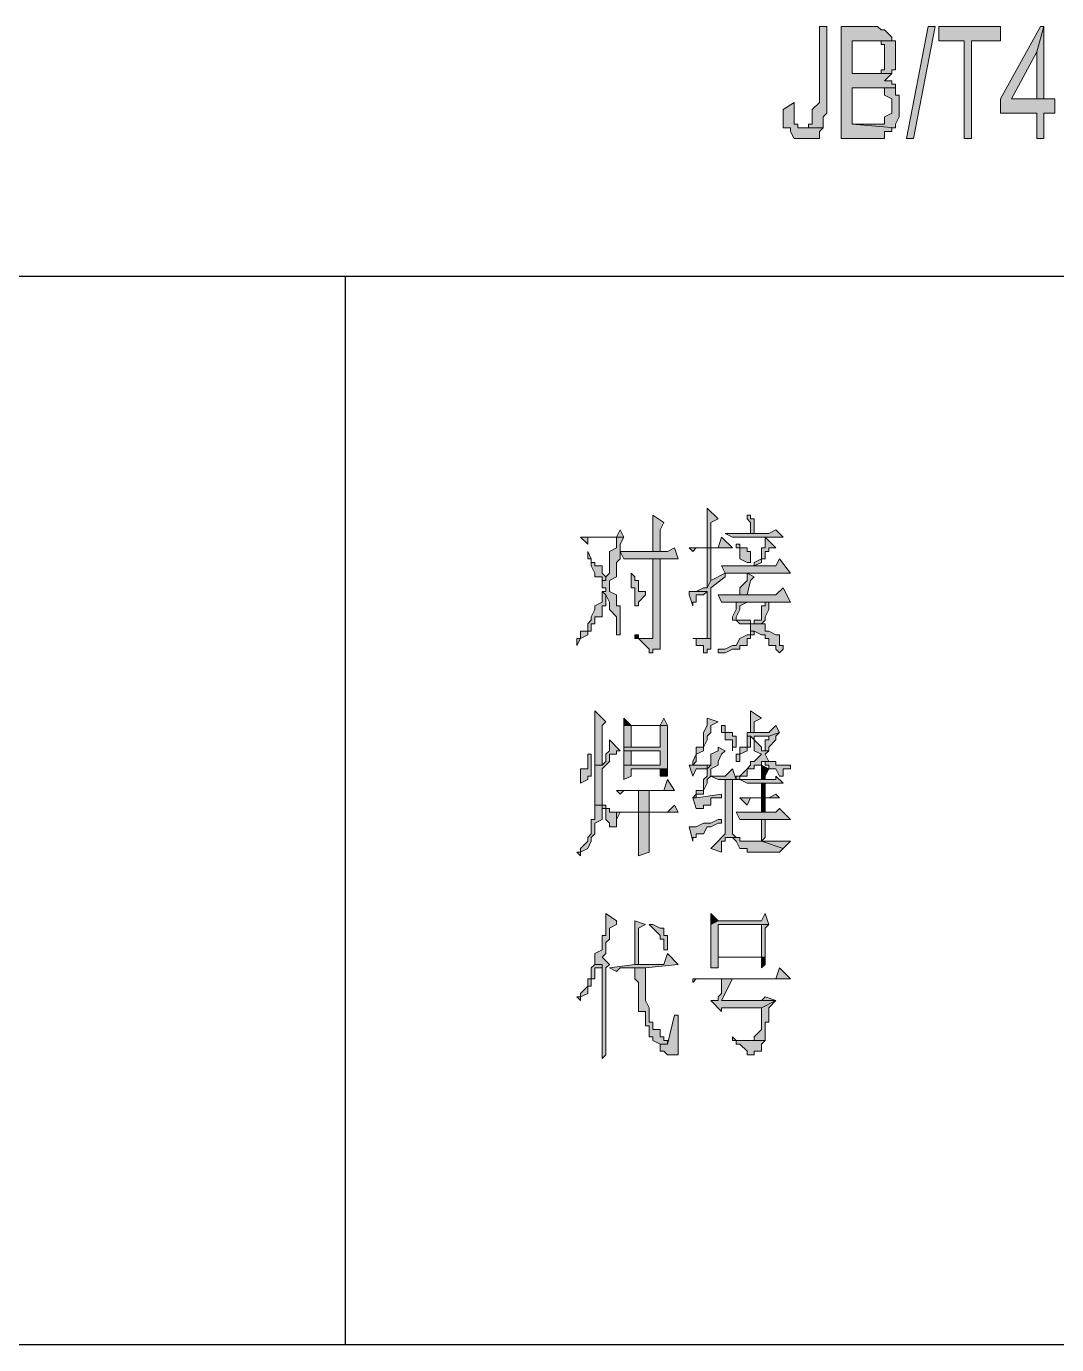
# Model space of a CAD drawing. Header units: millimetres. Extents: x 20 to 821, y 1 to 1134.
# Drawn here: x 671.9 to 723.1, y 918.5 to 984 of the extents above; entities that cross this region are included whole.
import ezdxf

# ---------------------------------------------------------------- set-up
doc = ezdxf.new("R2010")
doc.units = ezdxf.units.MM
doc.layers.add('1', color=7, linetype='Continuous')

msp = doc.modelspace()

# ---------------------------------------------------------------- hatches: boundary and pattern name
h = msp.add_hatch(color=0)
h.dxf.hatch_style = 2
h.paths.add_polyline_path([(711.72, 984.021732), (711.36, 984.021732), (711.36, 980.241732), (711, 979.881732), (711, 979.161732), (710.82, 979.161732), (710.82, 978.981732), (710.64, 978.981732), (711.54, 978.981732), (711.54, 979.161732), (711.54, 979.521732), (711.72, 979.701732)])
h = msp.add_hatch(color=0)
h.dxf.hatch_style = 2
h.paths.add_polyline_path([(713.88, 984.021732), (712.44, 984.021732), (712.44, 978.441732), (714.6, 978.441732), (714.6, 978.801732), (714.96, 978.801732), (714.96, 978.981732), (715.14, 978.981732), (712.98, 979.161732), (712.98, 980.961732), (713.88, 980.961732), (715.14, 980.961732), (715.14, 981.141732), (714.96, 981.141732), (714.96, 981.321732), (714.6, 981.321732), (714.96, 981.681732), (712.98, 981.681732), (712.98, 983.301732), (715.14, 983.301732), (714.96, 983.301732), (714.96, 983.481732), (714.6, 983.841732), (714.42, 983.841732), (714.24, 984.021732)])
h = msp.add_hatch(color=0)
h.dxf.hatch_style = 2
h.paths.add_polyline_path([(715.68, 978.441732), (716.76, 984.021732), (717.12, 984.021732), (716.04, 978.441732)])
h = msp.add_hatch(color=0)
h.dxf.hatch_style = 2
h.paths.add_polyline_path([(720.36, 984.021732), (717.3, 984.021732), (717.3, 983.301732), (718.56, 983.301732), (718.56, 978.441732), (718.92, 978.441732), (718.92, 983.301732), (720.36, 983.301732)])
h = msp.add_hatch(color=0)
h.dxf.hatch_style = 2
h.paths.add_polyline_path([(722.52, 984.021732), (722.34, 984.021732), (720.36, 980.421732), (720.36, 979.701732), (722.16, 979.701732), (722.16, 978.441732), (722.52, 978.441732), (722.52, 979.701732), (723.06, 979.701732), (723.06, 980.421732), (722.52, 980.421732), (720.9, 980.421732), (722.16, 982.761732)])
h = msp.add_hatch(color=0)
h.dxf.hatch_style = 2
h.paths.add_polyline_path([(722.52, 984.021732), (722.16, 982.761732), (722.16, 980.421732), (720.9, 980.421732), (722.52, 980.421732)])
h = msp.add_hatch(color=0)
h.dxf.hatch_style = 2
h.paths.add_polyline_path([(715.14, 983.301732), (713.7, 983.301732), (713.88, 983.301732), (714.42, 983.301732), (714.42, 983.121732), (714.6, 983.121732), (714.6, 982.761732), (714.6, 981.861732), (714.42, 981.861732), (714.42, 981.681732), (714.24, 981.681732), (713.88, 981.681732), (712.98, 981.681732), (714.96, 981.681732), (714.96, 981.861732), (715.14, 981.861732)])
h = msp.add_hatch(color=0)
h.dxf.hatch_style = 2
h.paths.add_polyline_path([(715.14, 980.961732), (713.88, 980.961732), (714.24, 980.961732), (714.6, 980.961732), (714.6, 980.601732), (714.96, 980.421732), (714.96, 979.701732), (714.6, 979.521732), (714.6, 979.161732), (714.42, 979.161732), (714.24, 979.161732), (712.98, 979.161732), (715.14, 978.981732), (715.14, 979.161732), (715.32, 979.521732), (715.32, 980.601732), (715.14, 980.601732)])
h = msp.add_hatch(color=0)
h.dxf.hatch_style = 2
h.paths.add_polyline_path([(710.1, 980.241732), (709.56, 979.881732), (709.56, 978.981732), (709.92, 978.981732), (709.92, 978.801732), (710.1, 978.441732), (711.36, 978.441732), (711.36, 978.801732), (711.54, 978.981732), (710.28, 978.981732), (710.28, 979.161732), (710.1, 979.161732), (710.1, 979.521732)])
h = msp.add_hatch(color=0)
h.dxf.hatch_style = 2
h.paths.add_polyline_path([(705.78, 960.081732), (705.78, 958.101732), (705.96, 958.101732), (705.96, 959.361732), (706.32, 959.541732)])
h = msp.add_hatch(color=0)
h.dxf.hatch_style = 2
h.paths.add_polyline_path([(703.08, 959.721732), (703.08, 957.921732), (703.44, 957.921732), (703.44, 959.001732), (703.62, 959.361732)])
h = msp.add_hatch(color=0)
h.dxf.hatch_style = 2
h.paths.add_polyline_path([(707.76, 959.721732), (707.76, 959.541732), (707.94, 959.361732), (707.94, 958.821732), (708.12, 958.821732), (708.12, 959.541732), (707.94, 959.541732), (707.94, 959.721732)])
h = msp.add_hatch(color=0)
h.dxf.hatch_style = 2
h.paths.add_polyline_path([(701.46, 959.001732), (701.28, 958.641732), (699.48, 958.641732), (699.84, 958.281732), (699.84, 958.641732), (700.02, 958.641732), (701.64, 958.641732)])
h = msp.add_hatch(color=0)
h.dxf.hatch_style = 2
h.paths.add_polyline_path([(701.64, 958.641732), (701.28, 958.641732), (701.28, 958.281732), (701.28, 958.101732), (700.92, 957.921732), (700.92, 956.841732), (700.74, 956.661732), (700.74, 956.481732), (700.56, 956.481732), (700.56, 956.121732), (700.74, 956.121732), (700.74, 955.941732), (700.56, 955.941732), (700.74, 955.761732), (700.92, 955.401732), (700.92, 955.041732), (701.28, 954.681732), (701.28, 953.781732), (701.46, 953.781732), (701.46, 955.221732), (701.28, 955.221732), (701.28, 955.761732), (700.92, 955.941732), (700.92, 956.481732), (701.28, 956.661732), (701.28, 957.381732), (701.46, 957.561732), (701.46, 958.281732)])
h = msp.add_hatch(color=0)
h.dxf.hatch_style = 2
h.paths.add_polyline_path([(706.5, 958.641732), (706.32, 958.101732), (704.88, 958.101732), (705.06, 957.921732), (705.24, 958.101732), (707.04, 958.101732)])
h = msp.add_hatch(color=0)
h.dxf.hatch_style = 2
h.paths.add_polyline_path([(709.2, 959.001732), (708.84, 958.821732), (706.68, 958.821732), (707.04, 958.641732), (709.56, 958.641732)])
h = msp.add_hatch(color=0)
h.dxf.hatch_style = 2
h.paths.add_polyline_path([(708.66, 958.641732), (708.66, 958.101732), (708.48, 958.101732), (708.48, 957.561732), (708.12, 957.381732), (708.12, 957.201732), (708.48, 957.381732), (708.48, 957.561732), (708.66, 957.561732), (708.66, 957.921732), (708.84, 957.921732), (708.84, 958.101732), (709.2, 958.101732)])
h = msp.add_hatch(color=0)
h.dxf.hatch_style = 2
h.paths.add_polyline_path([(699.84, 957.921732), (699.84, 957.561732), (700.02, 957.561732), (700.02, 957.201732), (700.2, 956.841732), (700.2, 956.661732), (700.56, 956.661732), (700.56, 956.481732), (700.74, 956.481732), (700.74, 956.661732), (700.56, 956.841732), (700.56, 957.201732), (700.2, 957.201732), (700.2, 957.381732), (700.02, 957.381732), (700.02, 957.561732)])
h = msp.add_hatch(color=0)
h.dxf.hatch_style = 2
h.paths.add_polyline_path([(704.16, 958.101732), (703.8, 957.921732), (701.46, 957.921732), (701.64, 957.561732), (704.34, 957.561732)])
h = msp.add_hatch(color=0)
h.dxf.hatch_style = 2
h.paths.add_polyline_path([(705.96, 958.101732), (705.78, 958.101732), (705.78, 956.121732), (705.96, 956.481732)])
h = msp.add_hatch(color=0)
h.dxf.hatch_style = 2
h.paths.add_polyline_path([(707.22, 958.281732), (707.22, 958.101732), (707.4, 958.101732), (707.4, 957.561732), (707.76, 957.381732), (707.94, 957.381732), (707.94, 957.561732), (707.94, 957.921732), (707.76, 957.921732), (707.76, 958.101732), (707.4, 958.101732), (707.4, 958.281732)])
h = msp.add_hatch(color=0)
h.dxf.hatch_style = 2
h.paths.add_polyline_path([(703.44, 957.561732), (703.08, 957.561732), (703.08, 953.781732), (703.08, 953.601732), (702.9, 953.601732), (702.18, 953.601732), (702.36, 953.601732), (702.72, 953.241732), (702.9, 953.061732), (702.9, 952.881732), (703.08, 952.881732), (703.08, 953.061732), (703.44, 953.061732)])
h = msp.add_hatch(color=0)
h.dxf.hatch_style = 2
h.paths.add_polyline_path([(709.38, 957.561732), (709.2, 957.201732), (706.5, 957.201732), (706.68, 956.841732), (709.92, 956.841732)])
h = msp.add_hatch(color=0)
h.dxf.hatch_style = 2
h.paths.add_polyline_path([(702, 956.841732), (702, 956.121732), (702.18, 956.121732), (702.18, 955.221732), (702.36, 955.221732), (702.36, 955.401732), (702.72, 955.761732), (702.72, 955.941732), (702.36, 955.941732), (702.36, 956.481732), (702.18, 956.481732), (702.18, 956.661732)])
h = msp.add_hatch(color=0)
h.dxf.hatch_style = 2
h.paths.add_polyline_path([(706.68, 956.841732), (705.96, 956.481732), (705.78, 956.121732), (705.6, 956.121732), (705.24, 955.941732), (705.78, 955.941732), (705.78, 953.781732), (705.78, 953.601732), (705.96, 953.601732), (705.96, 956.121732), (706.68, 956.661732)])
h = msp.add_hatch(color=0)
h.dxf.hatch_style = 2
h.paths.add_polyline_path([(707.76, 956.841732), (707.76, 956.481732), (707.4, 956.121732), (707.4, 955.761732), (707.76, 955.761732), (707.94, 956.481732), (708.12, 956.661732)])
h = msp.add_hatch(color=0)
h.dxf.hatch_style = 2
h.paths.add_polyline_path([(700.56, 955.941732), (700.56, 955.401732), (700.2, 955.221732), (700.2, 955.041732), (700.02, 954.681732), (700.02, 954.501732), (699.84, 954.321732), (699.84, 953.961732), (699.48, 953.961732), (699.48, 953.601732), (699.3, 953.601732), (699.3, 953.241732), (699.48, 953.601732), (699.84, 953.781732), (699.84, 953.961732), (700.02, 953.961732), (700.02, 954.321732), (700.2, 954.321732), (700.2, 954.501732), (700.2, 954.681732), (700.56, 954.681732), (700.56, 955.221732), (700.74, 955.221732), (700.74, 955.761732)])
h = msp.add_hatch(color=0)
h.dxf.hatch_style = 2
h.paths.add_polyline_path([(705.24, 955.941732), (704.88, 955.941732), (704.88, 955.761732), (705.06, 955.221732), (705.06, 955.401732), (705.24, 955.401732), (705.24, 955.761732), (705.6, 955.761732), (705.78, 955.941732)])
h = msp.add_hatch(color=0)
h.dxf.hatch_style = 2
h.paths.add_polyline_path([(709.56, 956.121732), (709.2, 955.761732), (706.32, 955.761732), (706.5, 955.401732), (709.92, 955.401732)])
h = msp.add_hatch(color=0)
h.dxf.hatch_style = 2
h.paths.add_polyline_path([(707.4, 955.401732), (707.22, 955.401732), (707.22, 955.221732), (707.22, 955.041732), (707.04, 954.681732), (707.04, 954.501732), (707.22, 954.501732), (707.4, 954.321732), (707.94, 954.321732), (707.94, 953.961732), (708.12, 953.961732), (708.48, 953.781732), (708.66, 953.781732), (708.66, 953.601732), (708.84, 953.601732), (708.84, 953.241732), (709.2, 953.241732), (709.2, 953.061732), (709.38, 952.881732), (709.56, 953.061732), (709.56, 953.241732), (709.38, 953.241732), (709.38, 953.781732), (709.2, 953.781732), (708.84, 953.961732), (708.66, 953.961732), (708.66, 954.321732), (707.94, 954.321732), (707.94, 954.501732), (707.22, 954.501732), (707.22, 954.681732), (707.4, 955.041732), (707.4, 955.221732), (707.76, 955.401732), (708.66, 955.401732)])
h = msp.add_hatch(color=0)
h.dxf.hatch_style = 2
h.paths.add_polyline_path([(708.84, 955.401732), (707.4, 955.401732), (708.66, 955.401732), (708.66, 955.221732), (708.48, 955.221732), (708.48, 954.501732), (708.12, 954.501732), (708.12, 954.321732), (708.48, 954.321732), (708.66, 954.501732), (708.66, 954.681732), (708.84, 955.041732)])
h = msp.add_hatch(color=0)
h.dxf.hatch_style = 2
h.paths.add_polyline_path([(702.18, 953.781732), (702.18, 953.601732), (702.9, 953.601732), (702.36, 953.601732), (702.36, 953.781732)])
h = msp.add_hatch(color=0)
h.dxf.hatch_style = 2
h.paths.add_polyline_path([(705.06, 953.601732), (705.24, 953.601732), (705.24, 953.241732), (705.6, 953.241732), (705.6, 953.061732), (705.6, 952.881732), (705.78, 952.881732), (705.78, 953.061732), (705.96, 953.061732), (705.96, 953.601732), (705.78, 953.601732)])
h = msp.add_hatch(color=0)
h.dxf.hatch_style = 2
h.paths.add_polyline_path([(707.94, 953.961732), (707.94, 953.781732), (707.76, 953.781732), (707.4, 953.601732), (707.22, 953.241732), (707.04, 953.241732), (706.68, 953.061732), (706.32, 953.061732), (706.32, 952.881732), (706.68, 952.881732), (707.04, 953.061732), (707.4, 953.061732), (707.4, 953.241732), (707.76, 953.241732), (707.76, 953.601732), (707.94, 953.601732), (707.94, 953.781732), (708.12, 953.781732), (708.12, 953.961732)])
h = msp.add_hatch(color=0)
h.dxf.hatch_style = 2
h.paths.add_polyline_path([(700.2, 950.001732), (700.2, 947.301732), (700.56, 947.301732), (700.56, 949.281732), (700.74, 949.461732)])
h = msp.add_hatch(color=0)
h.dxf.hatch_style = 2
h.paths.add_polyline_path([(701.64, 949.641732), (701.64, 949.281732), (702, 949.281732)])
h = msp.add_hatch(color=0)
h.dxf.hatch_style = 2
h.paths.add_polyline_path([(703.62, 949.641732), (703.44, 949.281732), (701.64, 949.281732), (701.64, 948.921732), (701.64, 948.201732), (702, 948.201732), (702, 949.281732), (703.44, 949.281732), (703.8, 949.281732)])
h = msp.add_hatch(color=0)
h.dxf.hatch_style = 2
h.paths.add_polyline_path([(705.78, 949.641732), (705.78, 949.281732), (705.6, 948.921732), (705.6, 948.201732), (705.24, 948.201732), (705.24, 947.841732), (705.06, 947.481732), (705.06, 947.301732), (704.88, 947.301732), (705.06, 947.301732), (705.24, 947.481732), (705.24, 947.841732), (705.6, 948.021732), (705.6, 948.201732), (705.78, 948.561732), (705.78, 948.741732), (705.96, 948.921732), (705.96, 949.281732), (706.32, 949.461732)])
h = msp.add_hatch(color=0)
h.dxf.hatch_style = 2
h.paths.add_polyline_path([(707.94, 950.001732), (707.94, 948.921732), (707.76, 948.921732), (708.12, 948.921732), (708.12, 949.461732), (708.48, 949.641732)])
h = msp.add_hatch(color=0)
h.dxf.hatch_style = 2
h.paths.add_polyline_path([(703.8, 949.281732), (703.44, 949.281732), (703.44, 948.201732), (701.64, 948.201732), (701.64, 948.021732), (703.44, 948.021732), (703.44, 947.301732), (701.64, 947.301732), (701.64, 947.121732), (701.64, 946.581732), (702, 946.761732), (702, 947.121732), (703.44, 947.121732), (703.8, 947.121732), (703.8, 947.301732), (703.8, 948.741732), (703.8, 948.921732)])
h = msp.add_hatch(color=0)
h.dxf.hatch_style = 2
h.paths.add_polyline_path([(706.5, 949.281732), (706.5, 948.921732), (706.68, 948.921732), (706.68, 948.561732), (707.04, 948.561732), (707.04, 948.021732), (707.04, 948.201732), (707.22, 948.201732), (707.22, 948.561732), (707.22, 948.741732), (707.04, 948.741732), (707.04, 948.921732), (706.68, 948.921732), (706.68, 949.281732)])
h = msp.add_hatch(color=0)
h.dxf.hatch_style = 2
h.paths.add_polyline_path([(709.2, 949.281732), (708.84, 948.921732), (707.76, 948.921732), (707.76, 948.741732), (707.94, 948.741732), (708.12, 948.561732), (708.12, 948.021732), (708.48, 947.841732), (708.12, 947.481732), (707.94, 947.481732), (707.94, 947.301732), (707.76, 947.121732), (707.4, 946.761732), (707.22, 946.761732), (707.22, 946.581732), (707.4, 946.581732), (707.4, 946.761732), (707.76, 946.761732), (707.76, 947.121732), (708.12, 947.121732), (708.12, 947.301732), (708.48, 947.301732), (708.48, 947.481732), (708.84, 947.481732), (708.66, 947.841732), (708.84, 948.021732), (708.48, 948.021732), (708.48, 948.201732), (708.12, 948.561732), (708.12, 948.741732), (708.84, 948.741732), (709.38, 948.921732)])
h = msp.add_hatch(color=0)
h.dxf.hatch_style = 2
h.paths.add_polyline_path([(707.76, 948.741732), (707.76, 948.201732), (707.4, 948.201732), (707.4, 947.841732), (707.22, 947.841732), (707.22, 947.481732), (707.4, 947.481732), (707.4, 947.841732), (707.76, 948.021732), (707.76, 948.201732), (707.94, 948.201732), (707.94, 948.741732)])
h = msp.add_hatch(color=0)
h.dxf.hatch_style = 2
h.paths.add_polyline_path([(709.38, 948.921732), (708.84, 948.741732), (708.84, 948.561732), (708.66, 948.561732), (708.66, 948.021732), (708.48, 948.021732), (708.84, 948.021732), (708.84, 948.201732), (709.2, 948.561732), (709.2, 948.741732)])
h = msp.add_hatch(color=0)
h.dxf.hatch_style = 2
h.paths.add_polyline_path([(700.92, 948.561732), (700.92, 948.021732), (700.74, 947.841732), (700.74, 947.481732), (700.56, 947.301732), (700.2, 947.301732), (700.2, 947.121732), (700.2, 945.321732), (700.56, 945.321732), (700.56, 945.141732), (700.74, 945.141732), (700.74, 944.961732), (700.74, 944.601732), (700.92, 944.421732), (700.92, 944.241732), (701.28, 944.241732), (701.28, 944.961732), (700.92, 944.961732), (700.92, 945.141732), (700.74, 945.141732), (700.74, 945.321732), (700.56, 945.321732), (700.56, 947.121732), (700.74, 947.301732), (700.92, 947.481732), (700.92, 947.841732), (701.28, 947.841732), (701.28, 948.021732), (701.46, 948.021732)])
h = msp.add_hatch(color=0)
h.dxf.hatch_style = 2
h.paths.add_polyline_path([(706.32, 948.201732), (706.32, 948.021732), (705.96, 947.841732), (705.96, 947.301732), (705.06, 947.301732), (705.96, 947.301732), (705.78, 947.121732), (705.78, 946.761732), (705.6, 946.581732), (705.6, 946.041732), (705.24, 946.041732), (705.24, 945.861732), (705.06, 945.681732), (705.24, 945.681732), (705.24, 945.861732), (705.6, 945.861732), (705.6, 946.041732), (705.78, 946.401732), (705.78, 946.581732), (705.96, 946.761732), (705.96, 947.121732), (706.32, 947.301732), (706.32, 947.481732), (706.5, 947.841732), (706.68, 948.021732)])
h = msp.add_hatch(color=0)
h.dxf.hatch_style = 2
h.paths.add_polyline_path([(700.02, 947.841732), (699.84, 947.841732), (699.84, 947.481732), (699.84, 947.121732), (699.48, 947.121732), (699.48, 946.401732), (699.84, 946.581732), (699.84, 946.761732), (700.02, 946.761732)])
h = msp.add_hatch(color=0)
h.dxf.hatch_style = 2
h.paths.add_polyline_path([(701.64, 948.021732), (701.64, 947.301732), (702, 947.301732), (702, 948.021732), (703.44, 948.021732)])
h = msp.add_hatch(color=0)
h.dxf.hatch_style = 2
h.paths.add_polyline_path([(708.84, 947.481732), (708.48, 947.481732), (708.66, 947.481732), (708.66, 947.301732), (708.84, 947.301732), (708.84, 947.121732), (709.2, 947.121732), (709.38, 946.761732), (709.56, 946.761732), (709.56, 947.121732), (709.92, 947.121732), (709.92, 947.301732), (709.2, 947.301732), (709.2, 947.481732)])
h = msp.add_hatch(color=0)
h.dxf.hatch_style = 2
h.paths.add_polyline_path([(703.8, 947.121732), (703.44, 947.121732), (703.44, 946.761732), (703.8, 946.761732)])
h = msp.add_hatch(color=0)
h.dxf.hatch_style = 2
h.paths.add_polyline_path([(704.88, 947.301732), (705.06, 946.761732), (705.24, 947.121732), (705.78, 947.121732), (705.78, 947.301732), (705.96, 947.301732), (705.06, 947.301732)])
h = msp.add_hatch(color=0)
h.dxf.hatch_style = 2
h.paths.add_polyline_path([(707.04, 947.121732), (706.68, 946.761732), (705.96, 946.761732), (706.32, 946.581732), (707.22, 946.581732)])
h = msp.add_hatch(color=0)
h.dxf.hatch_style = 2
h.paths.add_polyline_path([(708.48, 947.301732), (708.48, 946.581732), (708.66, 946.581732), (708.66, 946.761732), (708.84, 947.121732)])
h = msp.add_hatch(color=0)
h.dxf.hatch_style = 2
h.paths.add_polyline_path([(703.8, 946.581732), (703.62, 946.041732), (701.28, 946.041732), (701.46, 945.861732), (701.64, 946.041732), (704.16, 946.041732)])
h = msp.add_hatch(color=0)
h.dxf.hatch_style = 2
h.paths.add_polyline_path([(707.22, 946.581732), (706.68, 946.581732), (706.68, 943.881732), (706.5, 943.701732), (706.32, 943.521732), (705.96, 943.161732), (706.5, 942.981732), (706.5, 943.521732), (706.68, 943.521732), (706.68, 943.701732), (707.04, 943.701732), (707.22, 943.701732), (707.04, 943.881732), (707.04, 946.581732)])
h = msp.add_hatch(color=0)
h.dxf.hatch_style = 2
h.paths.add_polyline_path([(709.2, 946.761732), (709.2, 946.581732), (708.66, 946.581732), (707.4, 946.581732), (707.76, 946.401732), (709.56, 946.401732)])
h = msp.add_hatch(color=0)
h.dxf.hatch_style = 2
h.paths.add_polyline_path([(708.48, 945.681732), (708.66, 945.681732), (708.66, 946.401732), (708.48, 946.401732)])
h = msp.add_hatch(color=0)
h.dxf.hatch_style = 2
h.paths.add_polyline_path([(702.36, 944.961732), (702.9, 944.961732), (702.9, 946.041732), (702.36, 946.041732)])
h = msp.add_hatch(color=0)
h.dxf.hatch_style = 2
h.paths.add_polyline_path([(706.5, 945.861732), (705.24, 945.681732), (705.06, 945.681732), (705.24, 945.141732), (705.6, 945.141732), (705.6, 945.321732), (705.96, 945.321732), (705.96, 945.681732), (706.5, 945.681732)])
h = msp.add_hatch(color=0)
h.dxf.hatch_style = 2
h.paths.add_polyline_path([(709.2, 945.861732), (708.84, 945.681732), (707.4, 945.681732), (707.76, 945.321732), (707.94, 945.681732), (709.38, 945.681732)])
h = msp.add_hatch(color=0)
h.dxf.hatch_style = 2
h.paths.add_polyline_path([(708.48, 944.961732), (708.66, 944.961732), (708.66, 945.681732), (708.48, 945.681732)])
h = msp.add_hatch(color=0)
h.dxf.hatch_style = 2
h.paths.add_polyline_path([(700.2, 945.321732), (700.2, 944.601732), (700.02, 944.601732), (700.02, 943.881732), (699.84, 943.701732), (699.84, 943.521732), (699.48, 943.161732), (699.48, 942.981732), (699.3, 942.981732), (699.48, 942.801732), (699.48, 942.981732), (699.84, 943.161732), (700.02, 943.521732), (700.02, 943.701732), (700.2, 943.881732), (700.2, 944.421732), (700.56, 944.601732), (700.56, 945.321732)])
h = msp.add_hatch(color=0)
h.dxf.hatch_style = 2
h.paths.add_polyline_path([(704.16, 945.321732), (703.8, 944.961732), (701.28, 944.961732), (701.28, 944.601732), (701.46, 944.961732), (704.34, 944.961732)])
h = msp.add_hatch(color=0)
h.dxf.hatch_style = 2
h.paths.add_polyline_path([(702.9, 944.961732), (702.36, 944.961732), (702.36, 944.601732), (702.36, 942.801732), (702.9, 942.981732)])
h = msp.add_hatch(color=0)
h.dxf.hatch_style = 2
h.paths.add_polyline_path([(709.38, 945.141732), (709.2, 944.961732), (707.22, 944.961732), (707.4, 944.601732), (709.92, 944.601732)])
h = msp.add_hatch(color=0)
h.dxf.hatch_style = 2
h.paths.add_polyline_path([(706.5, 944.601732), (706.32, 944.601732), (705.96, 944.421732), (705.6, 944.421732), (705.24, 944.241732), (704.88, 944.241732), (705.06, 943.521732), (705.06, 943.701732), (705.24, 943.701732), (705.24, 943.881732), (705.6, 943.881732), (705.78, 944.241732), (705.96, 944.241732), (706.32, 944.421732), (706.5, 944.421732)])
h = msp.add_hatch(color=0)
h.dxf.hatch_style = 2
h.paths.add_polyline_path([(708.66, 944.601732), (708.48, 944.601732), (708.48, 944.421732), (708.48, 943.521732), (708.66, 943.701732)])
h = msp.add_hatch(color=0)
h.dxf.hatch_style = 2
h.paths.add_polyline_path([(707.22, 943.701732), (707.04, 943.701732), (707.22, 943.521732), (707.4, 943.161732), (707.76, 943.161732), (707.76, 942.981732), (709.38, 942.981732), (709.56, 943.161732), (708.48, 943.521732), (707.4, 943.521732), (707.4, 943.701732)])
h = msp.add_hatch(color=0)
h.dxf.hatch_style = 2
h.paths.add_polyline_path([(709.92, 943.521732), (708.48, 943.521732), (709.56, 943.161732)])
h = msp.add_hatch(color=0)
h.dxf.hatch_style = 2
h.paths.add_polyline_path([(700.74, 939.921732), (700.74, 938.841732), (700.56, 938.841732), (700.56, 938.121732), (700.2, 937.941732), (700.2, 937.401732), (700.56, 937.401732), (700.56, 932.721732), (700.74, 932.901732), (700.74, 937.221732), (700.92, 937.401732), (700.56, 937.761732), (700.74, 937.941732), (700.74, 938.481732), (700.92, 938.661732), (700.92, 939.201732), (701.28, 939.381732), (701.28, 939.561732)])
h = msp.add_hatch(color=0)
h.dxf.hatch_style = 2
h.paths.add_polyline_path([(702.18, 939.561732), (702.18, 937.401732), (702.36, 937.401732), (702.36, 938.661732), (702.36, 938.841732), (702.36, 939.201732), (702.72, 939.381732)])
h = msp.add_hatch(color=0)
h.dxf.hatch_style = 2
h.paths.add_polyline_path([(705.96, 939.921732), (705.96, 939.381732), (706.32, 939.561732)])
h = msp.add_hatch(color=0)
h.dxf.hatch_style = 2
h.paths.add_polyline_path([(708.66, 939.921732), (708.48, 939.561732), (706.32, 939.561732), (705.96, 939.381732), (705.96, 937.221732), (706.32, 937.221732), (706.32, 937.761732), (708.48, 937.761732), (708.66, 937.761732), (706.32, 937.761732), (706.32, 939.381732), (708.48, 939.381732), (708.84, 939.381732)])
h = msp.add_hatch(color=0)
h.dxf.hatch_style = 2
h.paths.add_polyline_path([(703.08, 939.381732), (702.9, 939.381732), (703.08, 939.201732), (703.44, 938.841732), (703.44, 938.661732), (703.62, 938.661732), (703.62, 938.121732), (703.8, 938.121732), (703.8, 938.841732), (703.62, 938.841732), (703.62, 939.201732), (703.44, 939.201732)])
h = msp.add_hatch(color=0)
h.dxf.hatch_style = 2
h.paths.add_polyline_path([(708.84, 939.381732), (708.48, 939.381732), (708.48, 937.761732), (706.32, 937.761732), (708.66, 937.761732), (708.66, 939.201732)])
h = msp.add_hatch(color=0)
h.dxf.hatch_style = 2
h.paths.add_polyline_path([(703.8, 937.941732), (703.62, 937.401732), (702.18, 937.401732), (700.92, 937.221732), (701.28, 937.041732), (701.46, 937.221732), (702.72, 937.221732), (704.34, 937.401732)])
h = msp.add_hatch(color=0)
h.dxf.hatch_style = 2
h.paths.add_polyline_path([(708.66, 937.761732), (708.48, 937.761732), (708.48, 937.221732), (708.66, 937.401732)])
h = msp.add_hatch(color=0)
h.dxf.hatch_style = 2
h.paths.add_polyline_path([(700.2, 937.401732), (700.02, 937.221732), (700.02, 936.681732), (699.84, 936.681732), (699.84, 936.321732), (699.48, 935.961732), (699.48, 935.781732), (699.3, 935.781732), (699.48, 935.601732), (699.48, 935.781732), (699.84, 935.961732), (699.84, 936.321732), (700.02, 936.321732), (700.02, 936.681732), (700.2, 936.681732), (700.2, 937.041732), (700.2, 937.221732), (700.56, 937.221732), (700.56, 937.401732)])
h = msp.add_hatch(color=0)
h.dxf.hatch_style = 2
h.paths.add_polyline_path([(702.72, 937.221732), (702.18, 937.221732), (702.18, 937.041732), (702.18, 936.681732), (702.36, 936.501732), (702.36, 935.061732), (702.72, 935.061732), (702.72, 934.341732), (702.9, 934.341732), (702.9, 933.801732), (703.08, 933.801732), (703.08, 933.621732), (703.44, 933.441732), (703.8, 933.441732), (703.8, 933.621732), (703.62, 933.621732), (703.62, 933.801732), (703.44, 933.801732), (703.44, 934.161732), (703.08, 934.161732), (703.08, 934.341732), (703.08, 934.521732), (702.9, 934.521732), (702.9, 935.241732), (702.72, 935.601732)])
h = msp.add_hatch(color=0)
h.dxf.hatch_style = 2
h.paths.add_polyline_path([(709.38, 937.221732), (709.2, 936.681732), (705.06, 936.681732), (705.06, 936.501732), (705.24, 936.681732), (709.92, 936.681732)])
h = msp.add_hatch(color=0)
h.dxf.hatch_style = 2
h.paths.add_polyline_path([(707.04, 936.681732), (706.5, 936.681732), (706.5, 936.501732), (706.5, 935.961732), (706.32, 935.781732), (706.32, 935.601732), (705.96, 935.601732), (706.5, 935.061732), (706.5, 935.241732), (708.48, 935.241732), (709.2, 935.601732), (706.5, 935.601732)])
h = msp.add_hatch(color=0)
h.dxf.hatch_style = 2
h.paths.add_polyline_path([(708.66, 935.781732), (708.48, 935.601732), (706.5, 935.601732), (709.2, 935.601732)])
h = msp.add_hatch(color=0)
h.dxf.hatch_style = 2
h.paths.add_polyline_path([(709.2, 935.601732), (708.48, 935.241732), (708.48, 934.161732), (708.12, 933.801732), (708.12, 933.621732), (707.94, 933.621732), (708.66, 933.621732), (708.66, 933.801732), (708.66, 934.521732), (708.84, 934.521732), (708.84, 934.881732), (708.84, 935.061732), (708.84, 935.241732)])
h = msp.add_hatch(color=0)
h.dxf.hatch_style = 2
h.paths.add_polyline_path([(704.34, 934.881732), (704.16, 934.881732), (703.8, 933.441732), (703.44, 933.441732), (703.44, 933.081732), (703.62, 933.081732), (703.8, 932.901732), (704.34, 932.901732), (704.34, 933.081732), (704.34, 934.341732), (704.34, 934.521732)])
h = msp.add_hatch(color=0)
h.dxf.hatch_style = 2
h.paths.add_polyline_path([(707.04, 933.801732), (707.04, 933.621732), (707.22, 933.621732), (707.22, 933.441732), (707.4, 933.441732), (707.76, 933.081732), (707.76, 932.901732), (707.94, 932.901732), (708.12, 932.901732), (708.12, 933.081732), (708.48, 933.081732), (708.48, 933.441732), (708.66, 933.621732), (707.4, 933.621732), (707.22, 933.621732)])

# ---------------------------------------------------------------- linework, layer by layer
at = {"layer": '1', "color": 0, "lineweight": 5}
for points in [[(711.72, 984.021732), (711.36, 984.021732), (711.36, 980.241732), (711, 979.881732), (711, 979.161732), (710.82, 979.161732), (710.82, 978.981732), (710.64, 978.981732), (711.54, 978.981732), (711.54, 979.161732), (711.54, 979.521732), (711.72, 979.701732), (711.72, 984.021732)], [(713.88, 984.021732), (712.44, 984.021732), (712.44, 978.441732), (714.6, 978.441732), (714.6, 978.801732), (714.96, 978.801732), (714.96, 978.981732), (715.14, 978.981732), (712.98, 979.161732), (712.98, 980.961732), (713.88, 980.961732), (715.14, 980.961732), (715.14, 981.141732), (714.96, 981.141732), (714.96, 981.321732), (714.6, 981.321732), (714.6, 981.321732), (714.96, 981.681732), (712.98, 981.681732), (712.98, 983.301732), (715.14, 983.301732), (714.96, 983.301732), (714.96, 983.481732), (714.6, 983.841732), (714.42, 983.841732), (714.24, 984.021732), (713.88, 984.021732)], [(715.68, 978.441732), (716.76, 984.021732), (717.12, 984.021732), (716.04, 978.441732), (715.68, 978.441732)], [(720.36, 984.021732), (717.3, 984.021732), (717.3, 983.301732), (718.56, 983.301732), (718.56, 978.441732), (718.92, 978.441732), (718.92, 983.301732), (720.36, 983.301732), (720.36, 984.021732)], [(722.52, 984.021732), (722.34, 984.021732), (720.36, 980.421732), (720.36, 979.701732), (722.16, 979.701732), (722.16, 978.441732), (722.52, 978.441732), (722.52, 979.701732), (723.06, 979.701732), (723.06, 980.421732), (722.52, 980.421732), (720.9, 980.421732), (722.16, 982.761732), (722.52, 984.021732)], [(722.52, 984.021732), (722.16, 982.761732), (722.16, 980.421732), (720.9, 980.421732), (722.52, 980.421732), (722.52, 984.021732)], [(715.14, 983.301732), (713.7, 983.301732), (713.88, 983.301732), (714.42, 983.301732), (714.42, 983.121732), (714.6, 983.121732), (714.6, 982.761732), (714.6, 981.861732), (714.42, 981.861732), (714.42, 981.681732), (714.24, 981.681732), (713.88, 981.681732), (713.88, 981.681732), (712.98, 981.681732), (714.96, 981.681732), (714.96, 981.861732), (715.14, 981.861732), (715.14, 983.301732)], [(715.14, 980.961732), (713.88, 980.961732), (714.24, 980.961732), (714.6, 980.961732), (714.6, 980.601732), (714.96, 980.421732), (714.96, 979.701732), (714.6, 979.521732), (714.6, 979.161732), (714.42, 979.161732), (714.24, 979.161732), (714.24, 979.161732), (712.98, 979.161732), (715.14, 978.981732), (715.14, 979.161732), (715.32, 979.521732), (715.32, 980.601732), (715.14, 980.601732), (715.14, 980.961732)], [(710.1, 980.241732), (709.56, 979.881732), (709.56, 978.981732), (709.92, 978.981732), (709.92, 978.801732), (710.1, 978.441732), (711.36, 978.441732), (711.36, 978.801732), (711.36, 978.801732), (711.54, 978.981732), (710.28, 978.981732), (710.28, 979.161732), (710.1, 979.161732), (710.1, 979.521732), (710.1, 980.241732)], [(705.78, 960.081732), (705.78, 958.101732), (705.96, 958.101732), (705.96, 959.361732), (706.32, 959.541732), (705.78, 960.081732)], [(703.08, 959.721732), (703.08, 957.921732), (703.44, 957.921732), (703.44, 959.001732), (703.62, 959.361732), (703.08, 959.721732)], [(707.76, 959.721732), (707.76, 959.541732), (707.94, 959.361732), (707.94, 958.821732), (708.12, 958.821732), (708.12, 959.541732), (707.94, 959.541732), (707.94, 959.721732), (707.76, 959.721732)], [(701.46, 959.001732), (701.28, 958.641732), (699.48, 958.641732), (699.84, 958.281732), (699.84, 958.641732), (700.02, 958.641732), (701.64, 958.641732), (701.46, 959.001732)], [(701.64, 958.641732), (701.28, 958.641732), (701.28, 958.281732), (701.28, 958.101732), (700.92, 957.921732), (700.92, 956.841732), (700.74, 956.661732), (700.74, 956.481732), (700.56, 956.481732), (700.56, 956.121732), (700.74, 956.121732), (700.74, 955.941732), (700.56, 955.941732), (700.74, 955.761732), (700.92, 955.401732), (700.92, 955.041732), (701.28, 954.681732), (701.28, 953.781732), (701.46, 953.781732), (701.46, 955.221732), (701.28, 955.221732), (701.28, 955.761732), (700.92, 955.941732), (700.92, 956.481732), (701.28, 956.661732), (701.28, 957.381732), (701.46, 957.561732), (701.46, 958.281732), (701.64, 958.641732)], [(706.5, 958.641732), (706.32, 958.101732), (704.88, 958.101732), (705.06, 957.921732), (705.24, 958.101732), (707.04, 958.101732), (706.5, 958.641732)], [(709.2, 959.001732), (708.84, 958.821732), (706.68, 958.821732), (707.04, 958.641732), (709.56, 958.641732), (709.2, 959.001732)], [(708.66, 958.641732), (708.66, 958.101732), (708.48, 958.101732), (708.48, 957.561732), (708.12, 957.381732), (708.12, 957.201732), (708.48, 957.381732), (708.48, 957.561732), (708.66, 957.561732), (708.66, 957.921732), (708.84, 957.921732), (708.84, 958.101732), (709.2, 958.101732), (708.66, 958.641732)], [(699.84, 957.921732), (699.84, 957.561732), (700.02, 957.561732), (700.02, 957.201732), (700.2, 956.841732), (700.2, 956.661732), (700.56, 956.661732), (700.56, 956.481732), (700.74, 956.481732), (700.74, 956.661732), (700.56, 956.841732), (700.56, 957.201732), (700.2, 957.201732), (700.2, 957.381732), (700.02, 957.381732), (700.02, 957.561732), (699.84, 957.921732)], [(704.16, 958.101732), (703.8, 957.921732), (701.46, 957.921732), (701.64, 957.561732), (704.34, 957.561732), (704.16, 958.101732)], [(705.96, 958.101732), (705.78, 958.101732), (705.78, 956.121732), (705.96, 956.481732), (705.96, 958.101732)], [(707.22, 958.281732), (707.22, 958.101732), (707.4, 958.101732), (707.4, 957.561732), (707.76, 957.381732), (707.94, 957.381732), (707.94, 957.561732), (707.94, 957.921732), (707.76, 957.921732), (707.76, 958.101732), (707.4, 958.101732), (707.4, 958.281732), (707.22, 958.281732)], [(703.44, 957.561732), (703.08, 957.561732), (703.08, 953.781732), (703.08, 953.601732), (702.9, 953.601732), (702.18, 953.601732), (702.36, 953.601732), (702.72, 953.241732), (702.9, 953.061732), (702.9, 952.881732), (703.08, 952.881732), (703.08, 953.061732), (703.44, 953.061732), (703.44, 957.561732)], [(709.38, 957.561732), (709.2, 957.201732), (706.5, 957.201732), (706.68, 956.841732), (709.92, 956.841732), (709.38, 957.561732)], [(702, 956.841732), (702, 956.121732), (702.18, 956.121732), (702.18, 955.221732), (702.36, 955.221732), (702.36, 955.401732), (702.72, 955.761732), (702.72, 955.941732), (702.36, 955.941732), (702.36, 956.481732), (702.18, 956.481732), (702.18, 956.661732), (702, 956.841732)], [(706.68, 956.841732), (705.96, 956.481732), (705.78, 956.121732), (705.6, 956.121732), (705.24, 955.941732), (705.78, 955.941732), (705.78, 953.781732), (705.78, 953.601732), (705.96, 953.601732), (705.96, 956.121732), (706.68, 956.661732), (706.68, 956.841732)], [(707.76, 956.841732), (707.76, 956.481732), (707.4, 956.121732), (707.4, 955.761732), (707.76, 955.761732), (707.94, 956.481732), (708.12, 956.661732), (707.76, 956.841732)], [(700.56, 955.941732), (700.56, 955.401732), (700.2, 955.221732), (700.2, 955.041732), (700.02, 954.681732), (700.02, 954.501732), (699.84, 954.321732), (699.84, 953.961732), (699.48, 953.961732), (699.48, 953.601732), (699.3, 953.601732), (699.3, 953.241732), (699.48, 953.601732), (699.84, 953.781732), (699.84, 953.961732), (700.02, 953.961732), (700.02, 954.321732), (700.02, 954.321732), (700.2, 954.321732), (700.2, 954.501732), (700.2, 954.681732), (700.56, 954.681732), (700.56, 955.221732), (700.74, 955.221732), (700.74, 955.761732), (700.56, 955.941732)], [(705.24, 955.941732), (704.88, 955.941732), (704.88, 955.761732), (705.06, 955.221732), (705.06, 955.401732), (705.24, 955.401732), (705.24, 955.761732), (705.6, 955.761732), (705.78, 955.941732), (705.24, 955.941732)], [(709.56, 956.121732), (709.2, 955.761732), (706.32, 955.761732), (706.5, 955.401732), (709.92, 955.401732), (709.56, 956.121732)], [(707.4, 955.401732), (707.22, 955.401732), (707.22, 955.221732), (707.22, 955.041732), (707.04, 954.681732), (707.04, 954.501732), (707.22, 954.501732), (707.4, 954.321732), (707.94, 954.321732), (707.94, 953.961732), (708.12, 953.961732), (708.48, 953.781732), (708.66, 953.781732), (708.66, 953.601732), (708.84, 953.601732), (708.84, 953.241732), (709.2, 953.241732), (709.2, 953.061732), (709.38, 952.881732), (709.56, 953.061732), (709.56, 953.241732), (709.38, 953.241732), (709.38, 953.781732), (709.2, 953.781732), (708.84, 953.961732), (708.66, 953.961732), (708.66, 954.321732), (707.94, 954.321732), (707.94, 954.501732), (707.22, 954.501732), (707.22, 954.681732), (707.4, 955.041732), (707.4, 955.221732), (707.76, 955.401732), (708.66, 955.401732), (707.4, 955.401732)], [(708.84, 955.401732), (707.4, 955.401732), (708.66, 955.401732), (708.66, 955.221732), (708.48, 955.221732), (708.48, 954.501732), (708.12, 954.501732), (708.12, 954.321732), (708.48, 954.321732), (708.66, 954.501732), (708.66, 954.681732), (708.84, 955.041732), (708.84, 955.401732)], [(702.18, 953.781732), (702.18, 953.601732), (702.9, 953.601732), (702.36, 953.601732), (702.36, 953.781732), (702.18, 953.781732)], [(705.06, 953.601732), (705.24, 953.601732), (705.24, 953.241732), (705.6, 953.241732), (705.6, 953.061732), (705.6, 952.881732), (705.78, 952.881732), (705.78, 953.061732), (705.96, 953.061732), (705.96, 953.601732), (705.78, 953.601732), (705.06, 953.601732)], [(707.94, 953.961732), (707.94, 953.781732), (707.76, 953.781732), (707.4, 953.601732), (707.22, 953.241732), (707.04, 953.241732), (706.68, 953.061732), (706.32, 953.061732), (706.32, 952.881732), (706.68, 952.881732), (707.04, 953.061732), (707.04, 953.061732), (707.4, 953.061732), (707.4, 953.241732), (707.76, 953.241732), (707.76, 953.601732), (707.94, 953.601732), (707.94, 953.781732), (708.12, 953.781732), (708.12, 953.961732), (707.94, 953.961732)], [(700.2, 950.001732), (700.2, 947.301732), (700.56, 947.301732), (700.56, 949.281732), (700.74, 949.461732), (700.2, 950.001732)], [(701.64, 949.641732), (701.64, 949.281732), (702, 949.281732), (701.64, 949.641732)], [(703.62, 949.641732), (703.44, 949.281732), (701.64, 949.281732), (701.64, 948.921732), (701.64, 948.201732), (702, 948.201732), (702, 949.281732), (703.44, 949.281732), (703.8, 949.281732), (703.62, 949.641732)], [(705.78, 949.641732), (705.78, 949.281732), (705.6, 948.921732), (705.6, 948.201732), (705.24, 948.201732), (705.24, 947.841732), (705.06, 947.481732), (705.06, 947.301732), (704.88, 947.301732), (705.06, 947.301732), (705.24, 947.481732), (705.24, 947.841732), (705.6, 948.021732), (705.6, 948.201732), (705.6, 948.201732), (705.78, 948.561732), (705.78, 948.741732), (705.96, 948.921732), (705.96, 949.281732), (706.32, 949.461732), (705.78, 949.641732)], [(707.94, 950.001732), (707.94, 948.921732), (707.76, 948.921732), (708.12, 948.921732), (708.12, 949.461732), (708.48, 949.641732), (707.94, 950.001732)], [(703.8, 949.281732), (703.44, 949.281732), (703.44, 948.201732), (701.64, 948.201732), (701.64, 948.021732), (703.44, 948.021732), (703.44, 947.301732), (701.64, 947.301732), (701.64, 947.121732), (701.64, 946.581732), (702, 946.761732), (702, 947.121732), (703.44, 947.121732), (703.8, 947.121732), (703.8, 947.301732), (703.8, 948.741732), (703.8, 948.921732), (703.8, 949.281732)], [(706.5, 949.281732), (706.5, 948.921732), (706.68, 948.921732), (706.68, 948.561732), (707.04, 948.561732), (707.04, 948.021732), (707.04, 948.201732), (707.22, 948.201732), (707.22, 948.561732), (707.22, 948.741732), (707.04, 948.741732), (707.04, 948.921732), (706.68, 948.921732), (706.68, 949.281732), (706.5, 949.281732)], [(709.2, 949.281732), (708.84, 948.921732), (707.76, 948.921732), (707.76, 948.741732), (707.94, 948.741732), (708.12, 948.561732), (708.12, 948.021732), (708.48, 947.841732), (708.12, 947.481732), (707.94, 947.481732), (707.94, 947.301732), (707.76, 947.121732), (707.4, 946.761732), (707.22, 946.761732), (707.22, 946.581732), (707.4, 946.581732), (707.4, 946.761732), (707.76, 946.761732), (707.76, 947.121732), (708.12, 947.121732), (708.12, 947.301732), (708.48, 947.301732), (708.48, 947.481732), (708.84, 947.481732), (708.66, 947.841732), (708.84, 948.021732), (708.48, 948.021732), (708.48, 948.201732), (708.12, 948.561732), (708.12, 948.741732), (708.84, 948.741732), (709.38, 948.921732), (709.2, 949.281732)], [(707.76, 948.741732), (707.76, 948.201732), (707.4, 948.201732), (707.4, 947.841732), (707.22, 947.841732), (707.22, 947.481732), (707.4, 947.481732), (707.4, 947.841732), (707.76, 948.021732), (707.76, 948.201732), (707.94, 948.201732), (707.94, 948.741732), (707.76, 948.741732)], [(709.38, 948.921732), (708.84, 948.741732), (708.84, 948.561732), (708.66, 948.561732), (708.66, 948.021732), (708.48, 948.021732), (708.84, 948.021732), (708.84, 948.201732), (709.2, 948.561732), (709.2, 948.741732), (709.38, 948.921732)], [(700.92, 948.561732), (700.92, 948.021732), (700.74, 947.841732), (700.74, 947.481732), (700.56, 947.301732), (700.2, 947.301732), (700.2, 947.121732), (700.2, 945.321732), (700.56, 945.321732), (700.56, 945.141732), (700.74, 945.141732), (700.74, 944.961732), (700.74, 944.601732), (700.92, 944.421732), (700.92, 944.241732), (701.28, 944.241732), (701.28, 944.961732), (700.92, 944.961732), (700.92, 945.141732), (700.74, 945.141732), (700.74, 945.321732), (700.56, 945.321732), (700.56, 947.121732), (700.74, 947.301732), (700.92, 947.481732), (700.92, 947.841732), (701.28, 947.841732), (701.28, 948.021732), (701.46, 948.021732), (700.92, 948.561732)], [(706.32, 948.201732), (706.32, 948.021732), (705.96, 947.841732), (705.96, 947.301732), (705.06, 947.301732), (705.96, 947.301732), (705.78, 947.121732), (705.78, 946.761732), (705.6, 946.581732), (705.6, 946.041732), (705.24, 946.041732), (705.24, 945.861732), (705.06, 945.681732), (705.24, 945.681732), (705.24, 945.861732), (705.6, 945.861732), (705.6, 946.041732), (705.78, 946.401732), (705.78, 946.581732), (705.96, 946.761732), (705.96, 947.121732), (706.32, 947.301732), (706.32, 947.481732), (706.5, 947.841732), (706.68, 948.021732), (706.32, 948.201732)], [(700.02, 947.841732), (699.84, 947.841732), (699.84, 947.481732), (699.84, 947.121732), (699.48, 947.121732), (699.48, 946.401732), (699.84, 946.581732), (699.84, 946.761732), (700.02, 946.761732), (700.02, 947.841732)], [(701.64, 948.021732), (701.64, 947.301732), (702, 947.301732), (702, 948.021732), (703.44, 948.021732), (701.64, 948.021732)], [(708.84, 947.481732), (708.48, 947.481732), (708.66, 947.481732), (708.66, 947.301732), (708.84, 947.301732), (708.84, 947.121732), (709.2, 947.121732), (709.38, 946.761732), (709.56, 946.761732), (709.56, 947.121732), (709.92, 947.121732), (709.92, 947.301732), (709.2, 947.301732), (709.2, 947.481732), (708.84, 947.481732)], [(703.8, 947.121732), (703.44, 947.121732), (703.44, 946.761732), (703.8, 946.761732), (703.8, 947.121732)], [(704.88, 947.301732), (705.06, 946.761732), (705.24, 947.121732), (705.78, 947.121732), (705.78, 947.301732), (705.96, 947.301732), (705.06, 947.301732), (704.88, 947.301732)], [(707.04, 947.121732), (706.68, 946.761732), (705.96, 946.761732), (706.32, 946.581732), (707.22, 946.581732), (707.04, 947.121732)], [(708.48, 947.301732), (708.48, 946.581732), (708.66, 946.581732), (708.66, 946.761732), (708.84, 947.121732), (708.48, 947.301732)], [(703.8, 946.581732), (703.62, 946.041732), (701.28, 946.041732), (701.46, 945.861732), (701.64, 946.041732), (704.16, 946.041732), (703.8, 946.581732)], [(707.22, 946.581732), (706.68, 946.581732), (706.68, 943.881732), (706.5, 943.701732), (706.32, 943.521732), (705.96, 943.161732), (706.5, 942.981732), (706.5, 943.521732), (706.68, 943.521732), (706.68, 943.701732), (707.04, 943.701732), (707.22, 943.701732), (707.04, 943.881732), (707.04, 946.581732), (707.22, 946.581732)], [(709.2, 946.761732), (709.2, 946.581732), (708.66, 946.581732), (707.4, 946.581732), (707.76, 946.401732), (709.56, 946.401732), (709.2, 946.761732)], [(708.48, 945.681732), (708.66, 945.681732), (708.66, 946.401732), (708.48, 946.401732), (708.48, 945.681732)], [(702.36, 944.961732), (702.9, 944.961732), (702.9, 946.041732), (702.36, 946.041732), (702.36, 944.961732)], [(706.5, 945.861732), (705.24, 945.681732), (705.06, 945.681732), (705.24, 945.141732), (705.6, 945.141732), (705.6, 945.321732), (705.96, 945.321732), (705.96, 945.681732), (706.5, 945.681732), (706.5, 945.861732)], [(709.2, 945.861732), (708.84, 945.681732), (707.4, 945.681732), (707.76, 945.321732), (707.94, 945.681732), (709.38, 945.681732), (709.2, 945.861732)], [(708.48, 944.961732), (708.66, 944.961732), (708.66, 945.681732), (708.48, 945.681732), (708.48, 944.961732)], [(700.2, 945.321732), (700.2, 944.601732), (700.02, 944.601732), (700.02, 943.881732), (699.84, 943.701732), (699.84, 943.521732), (699.48, 943.161732), (699.48, 942.981732), (699.3, 942.981732), (699.48, 942.801732), (699.48, 942.981732), (699.84, 943.161732), (700.02, 943.521732), (700.02, 943.701732), (700.02, 943.701732), (700.2, 943.881732), (700.2, 944.421732), (700.56, 944.601732), (700.56, 945.321732), (700.2, 945.321732)], [(704.16, 945.321732), (703.8, 944.961732), (701.28, 944.961732), (701.28, 944.601732), (701.46, 944.961732), (704.34, 944.961732), (704.16, 945.321732)], [(702.9, 944.961732), (702.36, 944.961732), (702.36, 944.601732), (702.36, 942.801732), (702.9, 942.981732), (702.9, 944.961732)], [(709.38, 945.141732), (709.2, 944.961732), (707.22, 944.961732), (707.4, 944.601732), (709.92, 944.601732), (709.38, 945.141732)], [(706.5, 944.601732), (706.32, 944.601732), (705.96, 944.421732), (705.6, 944.421732), (705.24, 944.241732), (704.88, 944.241732), (705.06, 943.521732), (705.06, 943.701732), (705.24, 943.701732), (705.24, 943.881732), (705.6, 943.881732), (705.78, 944.241732), (705.96, 944.241732), (706.32, 944.421732), (706.5, 944.421732), (706.5, 944.601732)], [(708.66, 944.601732), (708.48, 944.601732), (708.48, 944.421732), (708.48, 943.521732), (708.66, 943.701732), (708.66, 944.601732)], [(707.22, 943.701732), (707.04, 943.701732), (707.22, 943.521732), (707.4, 943.161732), (707.76, 943.161732), (707.76, 942.981732), (709.38, 942.981732), (709.38, 942.981732), (709.56, 943.161732), (708.48, 943.521732), (707.4, 943.521732), (707.4, 943.701732), (707.22, 943.701732)], [(709.92, 943.521732), (708.48, 943.521732), (709.56, 943.161732), (709.92, 943.521732)], [(700.74, 939.921732), (700.74, 938.841732), (700.56, 938.841732), (700.56, 938.121732), (700.2, 937.941732), (700.2, 937.401732), (700.56, 937.401732), (700.56, 932.721732), (700.74, 932.901732), (700.74, 937.221732), (700.92, 937.401732), (700.56, 937.761732), (700.74, 937.941732), (700.74, 938.481732), (700.92, 938.661732), (700.92, 939.201732), (701.28, 939.381732), (701.28, 939.561732), (700.74, 939.921732)], [(702.18, 939.561732), (702.18, 937.401732), (702.36, 937.401732), (702.36, 938.661732), (702.36, 938.841732), (702.36, 939.201732), (702.72, 939.381732), (702.18, 939.561732)], [(705.96, 939.921732), (705.96, 939.381732), (706.32, 939.561732), (705.96, 939.921732)], [(708.66, 939.921732), (708.48, 939.561732), (706.32, 939.561732), (705.96, 939.381732), (705.96, 937.221732), (706.32, 937.221732), (706.32, 937.761732), (708.48, 937.761732), (708.66, 937.761732), (706.32, 937.761732), (706.32, 939.381732), (708.48, 939.381732), (708.84, 939.381732), (708.66, 939.921732)], [(703.08, 939.381732), (702.9, 939.381732), (703.08, 939.201732), (703.44, 938.841732), (703.44, 938.661732), (703.62, 938.661732), (703.62, 938.121732), (703.8, 938.121732), (703.8, 938.841732), (703.62, 938.841732), (703.62, 939.201732), (703.44, 939.201732), (703.08, 939.381732)], [(708.84, 939.381732), (708.48, 939.381732), (708.48, 937.761732), (706.32, 937.761732), (708.66, 937.761732), (708.66, 939.201732), (708.84, 939.381732)], [(703.8, 937.941732), (703.62, 937.401732), (702.18, 937.401732), (700.92, 937.221732), (701.28, 937.041732), (701.46, 937.221732), (702.72, 937.221732), (704.34, 937.401732), (703.8, 937.941732)], [(708.66, 937.761732), (708.48, 937.761732), (708.48, 937.221732), (708.66, 937.401732), (708.66, 937.761732)], [(700.2, 937.401732), (700.02, 937.221732), (700.02, 936.681732), (699.84, 936.681732), (699.84, 936.321732), (699.48, 935.961732), (699.48, 935.781732), (699.3, 935.781732), (699.48, 935.601732), (699.48, 935.781732), (699.84, 935.961732), (699.84, 936.321732), (700.02, 936.321732), (700.02, 936.681732), (700.2, 936.681732), (700.2, 937.041732), (700.2, 937.221732), (700.56, 937.221732), (700.56, 937.401732), (700.2, 937.401732)], [(702.72, 937.221732), (702.18, 937.221732), (702.18, 937.041732), (702.18, 936.681732), (702.36, 936.501732), (702.36, 935.061732), (702.72, 935.061732), (702.72, 934.341732), (702.9, 934.341732), (702.9, 933.801732), (703.08, 933.801732), (703.08, 933.621732), (703.44, 933.441732), (703.8, 933.441732), (703.8, 933.621732), (703.62, 933.621732), (703.62, 933.801732), (703.44, 933.801732), (703.44, 934.161732), (703.08, 934.161732), (703.08, 934.341732), (703.08, 934.521732), (702.9, 934.521732), (702.9, 935.241732), (702.72, 935.601732), (702.72, 937.221732)], [(709.38, 937.221732), (709.2, 936.681732), (705.06, 936.681732), (705.06, 936.501732), (705.24, 936.681732), (709.92, 936.681732), (709.38, 937.221732)], [(707.04, 936.681732), (706.5, 936.681732), (706.5, 936.501732), (706.5, 935.961732), (706.32, 935.781732), (706.32, 935.601732), (705.96, 935.601732), (706.5, 935.061732), (706.5, 935.241732), (708.48, 935.241732), (709.2, 935.601732), (706.5, 935.601732), (707.04, 936.681732)], [(708.66, 935.781732), (708.48, 935.601732), (706.5, 935.601732), (709.2, 935.601732), (708.66, 935.781732)], [(709.2, 935.601732), (708.48, 935.241732), (708.48, 934.161732), (708.12, 933.801732), (708.12, 933.621732), (707.94, 933.621732), (708.66, 933.621732), (708.66, 933.801732), (708.66, 934.521732), (708.84, 934.521732), (708.84, 934.881732), (708.84, 935.061732), (708.84, 935.241732), (709.2, 935.601732)], [(704.34, 934.881732), (704.16, 934.881732), (703.8, 933.441732), (703.44, 933.441732), (703.44, 933.081732), (703.62, 933.081732), (703.8, 932.901732), (704.34, 932.901732), (704.34, 933.081732), (704.34, 934.341732), (704.34, 934.521732), (704.34, 934.881732)], [(707.04, 933.801732), (707.04, 933.621732), (707.22, 933.621732), (707.22, 933.441732), (707.4, 933.441732), (707.76, 933.081732), (707.76, 932.901732), (707.94, 932.901732), (708.12, 932.901732), (708.12, 933.081732), (708.48, 933.081732), (708.48, 933.441732), (708.66, 933.621732), (707.4, 933.621732), (707.22, 933.621732), (707.04, 933.801732)]]:
    msp.add_lwpolyline(points, dxfattribs=at)
at = {"layer": '1', "color": 0, "lineweight": 25}
for points in [[(557.64, 971.601732), (821.16, 971.601732)], [(687.78, 971.601732), (687.78, 918.501732)], [(557.64, 918.501732), (821.16, 918.501732)]]:
    msp.add_lwpolyline(points, dxfattribs=at)

doc.saveas('drawing.dxf')
